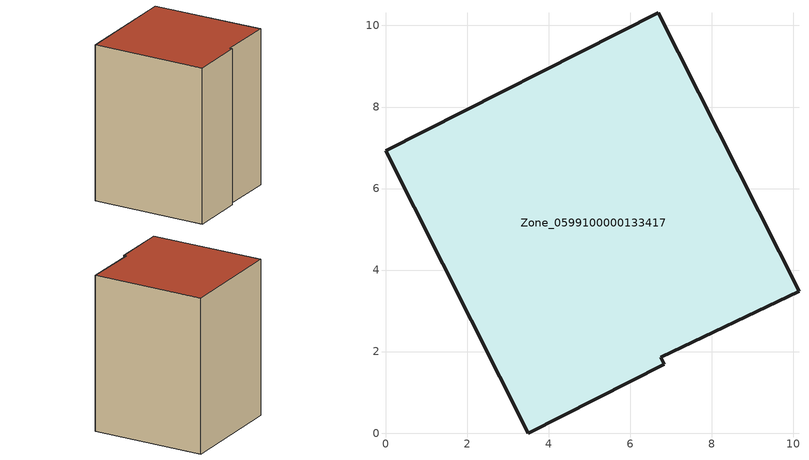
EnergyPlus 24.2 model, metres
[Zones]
Zone_0599100000133417
 floor ground (C_G): 0,6.93 6.69,10.31 10.14,3.48 6.75,1.86 6.83,1.69 3.5,0 z3.08
 wall outside (C_F): 6.69,10.31 0,6.93 3.5,0 6.83,1.69 6.75,1.86 10.14,3.48 6.69,10.31 z3.08:13.64
 roof outside (C_R): 0,6.93 3.5,0 6.83,1.69 6.75,1.86 10.14,3.48 6.69,10.31 z13.64
[BUILDING]
Pand.0599100000133417: North Axis=0; Terrain=City; Loads Convergence Tolerance Value=0.04; Temperature Convergence Tolerance Value=0.4; Solar Distribution=FullExterior; Maximum Number of Warmup Days=25; Minimum Number of Warmup Days=1
[Site:Location]
Rotterdam.The.Hague.AP_ZH_NLD Design_Conditions: Latitude=51.96; Longitude=4.45; Time Zone=1; Elevation=-4.5
[SITE:GROUNDTEMPERATURE:BUILDINGSURFACE]
18, 18, 18, 18, 18, 18, 18, 18, 18, 18, 18, 18
[MATERIAL] Thermal Absorptance=0.9; Solar Absorptance=0.7; Visible Absorptance=0.7
Name | Roughness | Thickness | Conductivity | Density | Specific Heat
G.TC.1946 | MediumSmooth | 0.15 | 1 | 540 | 1210
F.TC.1946 | Rough | 0.3 | 0.857143 | 1920 | 840
R.TC.1946 | MediumRough | 0.2 | 0.909091 | 1500 | 1000
[CONSTRUCTION]
C_G: G.TC.1946
C_F: F.TC.1946
C_R: R.TC.1946
[ZONE]
Zone_0599100000133417: Type=1; Multiplier=1; Ceiling Height=Autocalculate; Volume=Autocalculate; Floor Area=autocalculate; Part of Total Floor Area=Yes
[ZONEINFILTRATION:DESIGNFLOWRATE]
Infil_Zone_0599100000133417: Zone or ZoneList or Space or SpaceList=Zone_0599100000133417; Schedule=AlwaysOn; Design Flow Rate Calculation Method=Flow/Area; Flow Rate per Floor Area=0.003; Constant Term Coefficient=1; Temperature Term Coefficient=0; Velocity Term Coefficient=0; Velocity Squared Term Coefficient=0
[HVACTEMPLATE:ZONE:IDEALLOADSAIRSYSTEM]
Zone_0599100000133417: Maximum Heating Supply Air Temperature=50; Minimum Cooling Supply Air Temperature=13; Maximum Heating Supply Air Humidity Ratio=0.0156; Minimum Cooling Supply Air Humidity Ratio=0.0077; Heating Limit=NoLimit; Cooling Limit=NoLimit; Dehumidification Control Type=ConstantSensibleHeatRatio; Cooling Sensible Heat Ratio=0.7; Dehumidification Setpoint=60; Humidification Control Type=None; Humidification Setpoint=30; Outdoor Air Method=None; Outdoor Air Flow Rate per Person=0.00944; Outdoor Air Flow Rate per Zone Floor Area=0; Outdoor Air Flow Rate per Zone=0; Demand Controlled Ventilation Type=None; Outdoor Air Economizer Type=NoEconomizer; Heat Recovery Type=None; Sensible Heat Recovery Effectiveness=0.7; Latent Heat Recovery Effectiveness=0.65
[ZONECONTROL:THERMOSTAT]
ThermostatControl_Zone_0599100000133417: Zone or ZoneList=Zone_0599100000133417; Control Type Schedule=DualSetpointControlType; Control 1=Thermostat_Zone_0599100000133417; Temperature Difference Between Cutout And Setpoint=0
[THERMOSTATSETPOINT:DUALSETPOINT]
Thermostat_Zone_0599100000133417: Heating Setpoint Temperature Schedule=HeatingSetpoint_Zone_0599100000133417; Cooling Setpoint Temperature Schedule=CoolingSetpoint_Zone_0599100000133417
[SCHEDULE:COMPACT]
HeatingSetpoint_Zone_0599100000133417: Through: 12/31, For: AllDays, Until: 24:00, 21
CoolingSetpoint_Zone_0599100000133417: Through: 12/31, For: AllDays, Until: 24:00, 24
DualSetpointControlType: Through: 12/31, For: AllDays, Until: 24:00, 4
AlwaysOn: Through: 12/31, For: AllDays, Until: 24:00, 1
